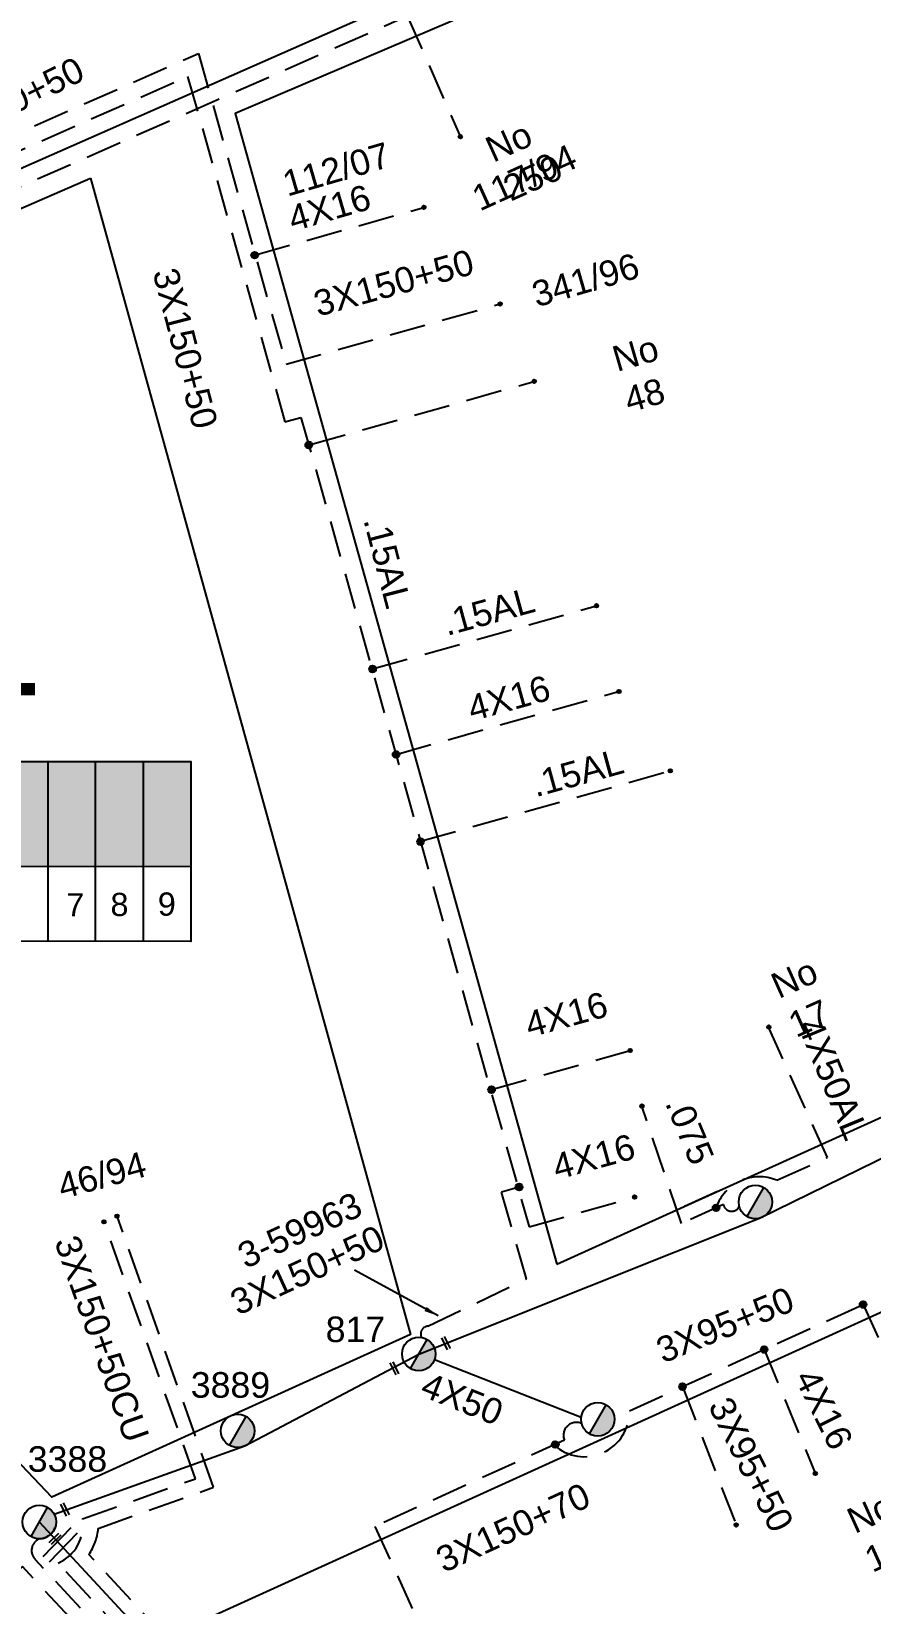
# Model space of a CAD drawing. Header units: millimetres. Extents: x 1421 to 13344, y 800 to 1949.
# Drawn here: x 12253.8 to 12312.9, y 1375.2 to 1485.8 of the extents above; entities that cross this region are included whole.
import ezdxf

# ---------------------------------------------------------------- set-up
doc = ezdxf.new("R2010")
doc.units = ezdxf.units.MM
doc.linetypes.add('DASHED', pattern=[19.05, 12.7, -6.35])
for name, color, linetype in [('Pillar OTE', 7, 'Continuous'), ('Άγνωστα', 7, 'Continuous'), ('Γυμνά εναέρια ΧΤ και ΦΟΠ (3Φ)   4x50+16AL', 7, 'Continuous'), ('Εναέρια παροχή ΧΤ 4x16', 7, 'SYN_LINE'), ('Επιγραφές - Σχήματα', 7, 'Continuous'), ('Καλωδια ΧΤ  3X95+50', 7, 'Continuous'), ('Καλώδια ΧΤ   15AL', 7, 'DASHED'), ('Καλώδια ΧΤ   3x150+50CU', 7, 'DASHED'), ('Καλώδια ΧΤ   3x150AL+50CU', 7, 'DASHED'), ('Μηχανική τομή', 7, 'Continuous'), ('Στύλος ΦΜ', 7, 'Continuous'), ('Στύλος ΦΜ @ 1', 7, 'Continuous'), ('Συνδέσεις', 7, 'Continuous'), ('Τομή', 7, 'Continuous'), ('Υπόβαθρο ΔΕΗ', 7, 'Continuous'), ('Υπόγεια Καλώδια Δικτύου ΧΤ   .075', 7, 'DASHED'), ('Υπόγεια Καλώδια Δικτύου ΧΤ   .15', 7, 'DASHED'), ('Υπόγεια καλώδια Παροχών ΧΤ   4x16AL', 7, 'DASHED'), ('Υπόγεια καλώδια Παροχών ΧΤ   4x50AL', 7, 'DASHED')]:
    doc.layers.add(name, color=color, linetype=linetype)
doc.styles.get("Standard").update_dxf_attribs({"font": 'ARIAL.TTF'})
doc.linetypes.add('SYN_LINE', pattern='A,0.5,-0.0001,["/\\/\\/\\/",Standard,S=0.1,R=0,X=0,Y=-0.05],-0.25', length=0.7501)
doc.dimstyles.new('ISO-25', dxfattribs={"dimtxt": 2.5, "dimasz": 2.5, "dimexe": 1.25, "dimexo": 0.625, "dimtad": 1, "dimtxsty": 'Standard', "dimcen": 2.5, "dimadec": 0, "dimazin": 0, "dimtfac": 1, "dimtmove": 0, "dimatfit": 3, "dimfxl": 1, "dimarcsym": 0})

# ---------------------------------------------------------------- blocks, each defined once
blk = doc.blocks.new('ΥΠΑΡΧΩΝ ΤΣΙΜΕΝΤΕΝΙΟΣ ΣΤΥΛΟΣ')
at = {"layer": 'Στύλος ΦΜ'}
blk.add_hatch(color=7, dxfattribs=at).paths.add_polyline_path([(-1.29, -2.28, 0.574793), (2.62, 0, 0.268822), (1.3, 2.27)])
at = {"layer": 'Στύλος ΦΜ', "color": 7}
blk.add_line((-1.29, -2.28), (1.3, 2.27), dxfattribs=at)
blk.add_circle((0, 0), 2.62, dxfattribs=at)
at = {"layer": 'Στύλος ΦΜ', "flags": 4}
for tag, p in [('ΑΡΙΘΜΟΣ', (-4.68, 8.05)), ('ΤΥΠΟΣ', (-4.91, 3.03))]:
    blk.add_attdef(tag, p, '', height=4, dxfattribs=at)
blk = doc.blocks.new('_ΣΥΝΔΕΣΗ')
at = {"layer": 'Συνδέσεις', "linetype": 'SYN_LINE', "ltscale": 40}
blk.add_hatch(color=256, dxfattribs=at).paths.add_polyline_path([(0.5, -0.01, 1), (-0.5, -0.01, 1)])
at = {"layer": 'Συνδέσεις'}
blk.add_circle((0, -0.01), 0.5, dxfattribs=at)
blk = doc.blocks.new('ΜΗΧΑΝΙΚΗ ΤΟΜΗ')
at = {"layer": 'Μηχανική τομή', "ltscale": 40}
for p, q in [((-1.89, 0.78), (1.89, 0.78)), ((1.89, 0), (-1.89, 0))]:
    blk.add_line(p, q, dxfattribs=at)
blk = doc.blocks.new('ΤΟΜΗ')
at = {"layer": 'Τομή', "ltscale": 40}
for p, q in [((-5.68, 0), (5.68, 0)), ((5.68, -2.33), (-5.68, -2.33))]:
    blk.add_line(p, q, dxfattribs=at)

msp = doc.modelspace()

# ---------------------------------------------------------------- hatches: boundary and pattern name
at = {"layer": 'Καλώδια ΧΤ   3x150+50CU', "linetype": 'DASHED', "ltscale": 0.2}
h = msp.add_hatch(color=173, dxfattribs=at)
h.dxf.hatch_style = 1
h.paths.add_polyline_path([(12254.99786, 1434.4385), (12251.60122, 1434.43871), (12251.60075, 1427.0658), (12254.9974, 1427.0625)])
h = msp.add_hatch(color=85, dxfattribs=at)
h.dxf.hatch_style = 1
h.paths.add_polyline_path([(12258.33491, 1434.43829), (12254.99786, 1434.4385), (12254.9974, 1427.0625), (12258.33445, 1427.05926)])
h = msp.add_hatch(color=1, dxfattribs=at)
h.dxf.hatch_style = 1
h.paths.add_polyline_path([(12261.72328, 1434.43808), (12258.33491, 1434.43829), (12258.33445, 1427.05926), (12261.72282, 1427.05597)])
h = msp.add_hatch(color=151, dxfattribs=at)
h.dxf.hatch_style = 1
h.paths.add_polyline_path([(12265.04338, 1434.43787), (12261.72328, 1434.43808), (12261.72282, 1427.05597), (12265.04292, 1427.05274)])

# ---------------------------------------------------------------- linework, layer by layer
at = {"layer": 'Pillar OTE', "ltscale": 40}
for points in [[(12234.70952, 1421.79948), (12234.71031, 1434.43977), (12265.04338, 1434.43787), (12265.04259, 1421.77011), (12234.70952, 1421.80041)], [(12254.99707, 1421.78015), (12254.99786, 1434.4385)], [(12258.33411, 1421.77681), (12258.33491, 1434.43829)], [(12261.72249, 1421.77343), (12261.72328, 1434.43808)], [(12234.70985, 1427.0822), (12265.04292, 1427.05274)]]:
    msp.add_lwpolyline(points, dxfattribs=at)
at = {"layer": 'Άγνωστα', "color": 5}
msp.add_lwpolyline([(12282.20893, 1392.36153), (12292.53349, 1388.30015)], dxfattribs=at)
at = {"layer": 'Γυμνά εναέρια ΧΤ και ΦΟΠ (3Φ)   4x50+16AL', "color": 30, "linetype": 'Continuous', "ltscale": 0.2}
msp.add_lwpolyline([(12231.12834, 1465.25951), (12248.08785, 1473.98552), (12289.31261, 1492.16291), (12321.40828, 1506.15479), (12346.41615, 1515.19681)], dxfattribs=at)
at = {"layer": 'Γυμνά εναέρια ΧΤ και ΦΟΠ (3Φ)   4x50+16AL', "color": 5, "linetype": 'Continuous', "ltscale": 0.2}
msp.add_lwpolyline([(12255.42049, 1381.48939), (12268.86417, 1386.2804), (12281.10011, 1392.75091), (12305.0797, 1402.3008), (12340.18961, 1419.497)], dxfattribs=at)
at = {"layer": 'Γυμνά εναέρια ΧΤ και ΦΟΠ (3Φ)   4x50+16AL', "color": 62, "linetype": 'Continuous', "ltscale": 0.2}
msp.add_lwpolyline([(12254.38499, 1380.93117), (12277.30361, 1356.204), (12302.67224, 1329.30627)], dxfattribs=at)
at = {"layer": 'Καλωδια ΧΤ  3X95+50', "color": 5, "linetype": 'DASHED', "ltscale": 0.2}
msp.add_lwpolyline([(12290.6257, 1386.34832, 0.65845412), (12295.93616, 1388.76097), (12312.38264, 1396.23294)], format="xyb", dxfattribs=at)
msp.add_lwpolyline([(12299.66551, 1390.45529), (12303.42097, 1380.77815)], dxfattribs=at)
at = {"layer": 'Καλώδια ΧΤ   3x150+50CU', "color": 151, "linetype": 'DASHED', "ltscale": 0.2}
msp.add_lwpolyline([(12227.73483, 1462.39711, 0.978410524), (12232.68778, 1464.76454), (12246.1765, 1471.68631, 0.846387547), (12250.77782, 1473.89293), (12280.28349, 1486.90298), (12284.06068, 1478.33661)], format="xyb", dxfattribs=at)
at = {"layer": 'Καλώδια ΧΤ   3x150+50CU', "color": 2, "linetype": 'DASHED', "ltscale": 0.2}
msp.add_lwpolyline([(12224.55306, 1466.60555, -0.27998777), (12230.4639, 1467.56769), (12247.07961, 1476.09833), (12265.58862, 1484.25958), (12271.75445, 1462.38875), (12286.83256, 1466.63957)], format="xyb", dxfattribs=at)
at = {"layer": 'Καλώδια ΧΤ   3x150+50CU', "color": 6, "linetype": 'DASHED', "ltscale": 0.2}
msp.add_lwpolyline([(12281.28482, 1393.91503, -0.522983782), (12281.74858, 1394.70814), (12288.67469, 1398.03371), (12286.92371, 1404.15834), (12288.07896, 1404.48403)], format="xyb", dxfattribs=at)
msp.add_lwpolyline([(12288.86455, 1401.69745), (12296.34047, 1403.80506)], dxfattribs=at)
at = {"layer": 'Καλώδια ΧΤ   3x150+50CU', "linetype": 'DASHED', "ltscale": 0.2}
msp.add_lwpolyline([(12302.12927, 1404.18279), (12299.17316, 1402.84472)], dxfattribs=at)
at = {"layer": 'Καλώδια ΧΤ   3x150+50CU', "color": 85, "linetype": 'DASHED', "ltscale": 0.2}
msp.add_lwpolyline([(12385.82207, 1327.93945), (12397.39296, 1338.9686), (12368.63005, 1369.1242), (12328.03404, 1330.78818, -0.510889366), (12326.21976, 1327.29083), (12305.55162, 1327.81006, -0.780017763), (12301.9443, 1328.62063), (12276.15142, 1356.00469), (12255.70937, 1378.03383, 0.336684257), (12257.43021, 1381.144), (12265.38094, 1383.97746), (12258.91599, 1402.11823)], format="xyb", dxfattribs=at)
at = {"layer": 'Καλώδια ΧΤ   3x150+50CU', "color": 1, "linetype": 'DASHED', "ltscale": 0.2}
msp.add_lwpolyline([(12386.68662, 1327.03243), (12398.98216, 1338.75231), (12368.66879, 1370.53619), (12327.13392, 1331.31358, 0.603707873), (12323.8207, 1329.34441), (12305.76389, 1329.80506, 0.506022439), (12302.70324, 1330.73185), (12279.35037, 1355.52537, 1.053469912), (12276.37792, 1358.70088), (12257.87533, 1378.63998, 0.118409292), (12258.53551, 1380.4763), (12266.65861, 1383.37118), (12259.85796, 1402.45392)], format="xyb", dxfattribs=at)
at = {"layer": 'Καλώδια ΧΤ   3x150+50CU', "color": 5, "linetype": 'DASHED', "ltscale": 0.2}
for points in [[(12292.56153, 1387.86719, 0.675936313), (12291.35605, 1386.68013), (12278.01451, 1380.6188), (12281.6994, 1372.50804)], [(12385.03644, 1328.76366), (12395.88379, 1339.10315), (12368.59502, 1367.7157), (12352.01222, 1352.05608), (12353.3979, 1350.60431), (12331.29608, 1329.74239, -0.433765259), (12325.66836, 1324.33168), (12316.43479, 1324.5375), (12315.82362, 1323.25892), (12306.36714, 1323.4675, -0.520259781), (12300.32518, 1328.88115), (12275.42093, 1355.32176), (12254.11949, 1378.277, -0.57670443), (12254.44789, 1379.7565)]]:
    msp.add_lwpolyline(points, format="xyb", dxfattribs=at)
at = {"layer": 'Καλώδια ΧΤ   3x150+50CU', "color": 173, "linetype": 'DASHED', "ltscale": 0.2}
msp.add_lwpolyline([(12384.17855, 1329.6637), (12394.30179, 1339.31297), (12368.55171, 1366.31225), (12353.4297, 1352.01924), (12354.8073, 1350.5682), (12332.28585, 1329.30165, -0.412656095), (12325.61558, 1323.33307), (12317.05343, 1323.51298), (12316.44729, 1322.24492), (12306.46529, 1322.4651, -0.487799961), (12299.29426, 1328.51718), (12274.69044, 1354.63882), (12253.19035, 1377.80815), (12240.64695, 1367.19169)], format="xyb", dxfattribs=at)
at = {"layer": 'Καλώδια ΧΤ   3x150+50CU', "linetype": 'DASHED', "ltscale": 0.2}
msp.add_arc((12254.38272, 1380.93246), 1.17777, 273.171785, 339.5644469, dxfattribs=at)
at = {"layer": 'Καλώδια ΧΤ   3x150AL+50CU', "color": 6, "linetype": 'DASHED', "ltscale": 0.2}
msp.add_lwpolyline([(12273.46491, 1456.74504), (12289.29788, 1461.20868)], dxfattribs=at)
at = {"layer": 'Υπόβαθρο ΔΕΗ'}
for points in [[(12290.81638, 1399.06204), (12437.29065, 1465.36327), (12407.63351, 1539.50441), (12268.17264, 1480.0393), (12290.81638, 1399.06204)], [(12257.98606, 1475.49354), (12280.51111, 1394.11397), (12255.25532, 1382.68562), (12201.20748, 1439.6641), (12222.35602, 1460.01672), (12257.98606, 1475.49354)], [(12264.95011, 1373.58501), (12441.91163, 1453.98222), (12445.81817, 1444.40748), (12325.27748, 1330.93591), (12304.52623, 1330.70137), (12264.95011, 1373.58501)]]:
    msp.add_lwpolyline(points, dxfattribs=at)
at = {"layer": 'Υπόγεια Καλώδια Δικτύου ΧΤ   .075', "color": 5, "linetype": 'DASHED', "ltscale": 0.2}
msp.add_lwpolyline([(12303.66591, 1403.12845, -0.71102856), (12302.54164, 1403.27177), (12299.58553, 1401.9337), (12296.8097, 1410.19819)], format="xyb", dxfattribs=at)
at = {"layer": 'Υπόγεια Καλώδια Δικτύου ΧΤ   .15', "color": 6, "linetype": 'DASHED', "ltscale": 0.2}
msp.add_lwpolyline([(12226.00174, 1466.55151, -0.243440424), (12231.22705, 1466.62608), (12247.58373, 1475.04193), (12264.82804, 1482.64553), (12271.68058, 1458.33889), (12272.80668, 1458.65637), (12288.86455, 1401.69745)], format="xyb", dxfattribs=at)
for points in [[(12277.84895, 1440.95842), (12293.68192, 1445.42205)], [(12281.22986, 1428.83151), (12298.94716, 1433.82638)]]:
    msp.add_lwpolyline(points, dxfattribs=at)
at = {"layer": 'Υπόγεια καλώδια Παροχών ΧΤ   4x16AL', "color": 2, "linetype": 'DASHED', "ltscale": 0.2}
msp.add_lwpolyline([(12269.54566, 1470.07412), (12281.46578, 1473.43464)], dxfattribs=at)
at = {"layer": 'Υπόγεια καλώδια Παροχών ΧΤ   4x16AL', "color": 6, "linetype": 'DASHED', "ltscale": 0.2}
for points in [[(12279.5025, 1434.94417), (12295.33547, 1439.40781)], [(12286.22546, 1411.35742), (12295.98483, 1414.10878)]]:
    msp.add_lwpolyline(points, dxfattribs=at)
at = {"layer": 'Υπόγεια καλώδια Παροχών ΧΤ   4x16AL', "color": 5, "linetype": 'DASHED', "ltscale": 0.2}
for points in [[(12312.38264, 1396.23294), (12316.80561, 1386.49759)], [(12305.41446, 1393.06715), (12309.0072, 1384.3742)]]:
    msp.add_lwpolyline(points, dxfattribs=at)
at = {"layer": 'Υπόγεια καλώδια Παροχών ΧΤ   4x50AL', "color": 5, "linetype": 'DASHED', "ltscale": 0.2}
msp.add_lwpolyline([(12302.03044, 1403.04038, -0.431815301), (12306.30839, 1404.97679), (12309.86591, 1406.58709), (12305.75673, 1415.66519)], format="xyb", dxfattribs=at)

# ---------------------------------------------------------------- block references
at = {"layer": 'Μηχανική τομή', "xscale": 0.249999999999919, "yscale": 0.249999999999919, "zscale": 0.249999999999919}
for p, rotation in [((12283.09473, 1393.55794), 115.910301280676), ((12279.47348, 1391.78432), 115.910301280676), ((12256.2737, 1381.85027), 115.910301280676), ((12255.55337, 1379.67059), 44.01630571960735)]:
    msp.add_blockref('ΜΗΧΑΝΙΚΗ ΤΟΜΗ', p, dxfattribs=dict(at, rotation=rotation))
at = {"layer": 'Στύλος ΦΜ @ 1', "ltscale": 40, "xscale": 0.4499999999998181, "yscale": 0.4499999999998181, "zscale": 0.4499999999998181}
for p in [(12304.80035, 1403.44496), (12293.70271, 1388.15847)]:
    msp.add_blockref('ΥΠΑΡΧΩΝ ΤΣΙΜΕΝΤΕΝΙΟΣ ΣΤΥΛΟΣ', p, dxfattribs=at)
at = {"layer": 'Στύλος ΦΜ @ 1', "ltscale": 40}
ref = msp.add_blockref('ΥΠΑΡΧΩΝ ΤΣΙΜΕΝΤΕΝΙΟΣ ΣΤΥΛΟΣ', (12281.09785, 1392.7522), dxfattribs=dict(at, xscale=0.4499999999998181, yscale=0.4499999999998181, zscale=0.4499999999998181))
ref.add_attrib('ΤΥΠΟΣ', '817', (12274.5431, 1393.58762), dxfattribs={"layer": 'Στύλος ΦΜ', "height": 1.8, "flags": 4})
ref = msp.add_blockref('ΥΠΑΡΧΩΝ ΤΣΙΜΕΝΤΕΝΙΟΣ ΣΤΥΛΟΣ', (12268.35337, 1387.34164), dxfattribs=dict(at, xscale=0.4499999999998181, yscale=0.4499999999998181, zscale=0.4499999999998181))
ref.add_attrib('ΤΥΠΟΣ', '3889', (12265.04538, 1389.67602), dxfattribs={"layer": 'Στύλος ΦΜ', "height": 1.8, "flags": 4})
ref = msp.add_blockref('ΥΠΑΡΧΩΝ ΤΣΙΜΕΝΤΕΝΙΟΣ ΣΤΥΛΟΣ', (12254.38272, 1380.93246), dxfattribs=dict(at, xscale=0.4499999999998181, yscale=0.4499999999998181, zscale=0.4499999999998181))
ref.add_attrib('ΤΥΠΟΣ', '3388', (12253.57036, 1384.46194), dxfattribs={"layer": 'Στύλος ΦΜ', "height": 1.8, "flags": 4})
at = {"layer": 'Συνδέσεις'}
for p, xscale, yscale, zscale in [((12284.0277, 1478.41141), 0.25, 0.25, 0.25), ((12281.46578, 1473.43464), 0.25, 0.25, 0.25), ((12269.54566, 1470.07412), 0.4777242751394019, 0.4777242751394019, 0.4777242751394019), ((12286.83256, 1466.63957), 0.25, 0.25, 0.25), ((12289.23049, 1461.18968), 0.25, 0.25, 0.25), ((12273.35431, 1456.71386), 0.4777242751394019, 0.4777242751394019, 0.4777242751394019), ((12293.6135, 1445.40277), 0.25, 0.25, 0.25), ((12277.84895, 1440.95842), 0.4777242751394019, 0.4777242751394019, 0.4777242751394019), ((12295.19564, 1439.36839), 0.25, 0.25, 0.25), ((12279.5025, 1434.94417), 0.4777242751394019, 0.4777242751394019, 0.4777242751394019), ((12298.80734, 1433.78696), 0.25, 0.25, 0.25), ((12281.22158, 1428.80784), 0.4777242751394019, 0.4777242751394019, 0.4777242751394019), ((12305.7454, 1415.75871), 0.25, 0.25, 0.25), ((12295.98414, 1414.10859), 0.25, 0.25, 0.25), ((12286.22546, 1411.35742), 0.4777242751394019, 0.4777242751394019, 0.4777242751394019), ((12296.8097, 1410.19819), 0.25, 0.25, 0.25), ((12288.15701, 1404.50603), 0.4777242751394019, 0.4777242751394019, 0.4777242751394019), ((12296.29792, 1403.79307), 0.25, 0.25, 0.25), ((12302.03044, 1403.04038), 0.4777242751394019, 0.4777242751394019, 0.4777242751394019), ((12258.93767, 1402.0574), 0.25, 0.25, 0.25), ((12259.85796, 1402.45392), 0.25, 0.25, 0.25), ((12312.38264, 1396.23294), 0.4777242751394019, 0.4777242751394019, 0.4777242751394019), ((12305.41446, 1393.06715), 0.4777242751394019, 0.4777242751394019, 0.4777242751394019), ((12299.66551, 1390.45529), 0.4777242751394019, 0.4777242751394019, 0.4777242751394019), ((12290.71217, 1386.3876), 0.4777242751394019, 0.4777242751394019, 0.4777242751394019), ((12309.0198, 1384.34371), 0.25, 0.25, 0.25), ((12303.44168, 1380.72477), 0.25, 0.25, 0.25)]:
    msp.add_blockref('_ΣΥΝΔΕΣΗ', p, dxfattribs=dict(at, xscale=xscale, yscale=yscale, zscale=zscale))
at = {"layer": 'Τομή', "xscale": 0.2499999999998873, "yscale": 0.2499999999998873, "zscale": 0.2499999999998873, "rotation": 225.9546965811838}
msp.add_blockref('ΤΟΜΗ', (12256.06082, 1379.1231), dxfattribs=at)

# ---------------------------------------------------------------- texts
at = {"ltscale": 30, "char_height": 1.63441, "width": 11.2572904, "attachment_point": 1}
for s, insert in [('7', (12256.28032, 1425.17322)), ('8', (12259.39428, 1425.20028)), ('9', (12262.72487, 1425.22734))]:
    msp.add_mtext(s, dxfattribs=dict(at, insert=insert))
at = {"layer": 'Άγνωστα', "color": 7, "char_height": 1.8, "attachment_point": 1}
for s, gutter_width, insert, rotation in [('3X150+50', 12.5, (12246.57572, 1479.01149), 26.1601248), ('117/94', 1.9263, (12284.65028, 1474.77292), 24.3685301), ('3X150+50', 12.5, (12273.52726, 1467.47129), 15.3301745), ('.15AL', 12.5, (12282.6041, 1445.0075), 15.3301745), ('.15AL', 12.5, (12288.85705, 1433.65948), 15.3301745), ('46/94', 12.5, (12255.51271, 1405.37026), 15.3301745), ('3-59963', 12.5, (12268.14765, 1400.36137), 24.6881639), ('3X150+50', 12.5, (12267.62265, 1397.0699), 24.6881639), ('3X150+50CU', 12.5, (12257.12349, 1401.27377), 289.4148776), ('3X95+50', 12.5, (12297.62212, 1393.74327), 22.0004625), ('4X50', 12.5, (12281.76628, 1391.52882), 338.2558085), ('3X95+50', 12.5, (12303.05585, 1389.9186), 296.4407628), ('3X150+70', 12.5, (12282.10963, 1378.96855), 24.5364966)]:
    msp.add_mtext_dynamic_manual_height_columns(s, width=1.8, gutter_width=gutter_width, heights=[0.04535], dxfattribs=dict(at, insert=insert, rotation=rotation))
at = {"layer": 'Άγνωστα', "color": 7}
note = msp.add_mtext_dynamic_manual_height_columns('Νο ', width=1.8, gutter_width=1.9263, heights=[0.04535, 1.84119], dxfattribs=dict(at, insert=(12282.20365, 1476.66599), char_height=1.8, attachment_point=1, rotation=24.3685301))
for column, words in zip(note.columns.linked_columns, ['250']):
    column.text = words
note = msp.add_mtext_dynamic_manual_height_columns('No ', width=1.8, gutter_width=1.95726, heights=[0.04535, 0], dxfattribs=dict(at, insert=(12302.27285, 1417.82981), char_height=1.8, attachment_point=1, rotation=24.0718799))
for column, words in zip(note.columns.linked_columns, ['17']):
    column.text = words
note = msp.add_mtext_dynamic_manual_height_columns('No ', width=1.8, gutter_width=2.09602, heights=[0.04535, 0], dxfattribs=dict(at, insert=(12307.5035, 1380.10755), char_height=1.8, attachment_point=1, rotation=24.3685301))
for column, words in zip(note.columns.linked_columns, ['16']):
    column.text = words
at = {"layer": 'Εναέρια παροχή ΧΤ 4x16', "color": 7, "char_height": 1.8, "attachment_point": 1}
for s, insert, rotation in [('112/07', (12271.34398, 1475.91314), 16.2021219), ('4X16', (12271.73305, 1473.45049), 16.2021219), ('341/96', (12288.89317, 1468.11805), 16.2021219), ('4X16', (12284.3702, 1438.99973), 15.3301745), ('4X16', (12288.41387, 1416.7357), 15.3301745), ('4X16', (12290.34486, 1406.72958), 15.3301745), ('4X16', (12309.12704, 1391.89619), 296.4407628)]:
    msp.add_mtext_dynamic_manual_height_columns(s, width=1.8, gutter_width=12.5, heights=[0.04535], dxfattribs=dict(at, insert=insert, rotation=rotation))
at = {"layer": 'Εναέρια παροχή ΧΤ 4x16', "color": 7}
note = msp.add_mtext_dynamic_manual_height_columns('Νο ', width=1.8, gutter_width=1.9263, heights=[0.04535, 1.84119], dxfattribs=dict(at, insert=(12290.97824, 1462.53738), char_height=1.8, attachment_point=1, rotation=16.2021219))
for column, words in zip(note.columns.linked_columns, ['48']):
    column.text = words
at = {"layer": 'Καλώδια ΧΤ   15AL', "color": 7, "char_height": 1.8, "attachment_point": 1, "rotation": 284.5237127}
for s, insert in [('3X150+50', (12264.09282, 1469.3302)), ('.15AL', (12278.93739, 1451.88438))]:
    msp.add_mtext_dynamic_manual_height_columns(s, width=1.8, gutter_width=12.5, heights=[0.04535], dxfattribs=dict(at, insert=insert))
at = {"layer": 'Υπόβαθρο ΔΕΗ', "insert": (12238.47563, 1447.10515), "char_height": 8, "attachment_point": 1}
msp.add_mtext_dynamic_manual_height_columns('L-1', width=84.657329, gutter_width=12.5, heights=[0], dxfattribs=at)
at = {"layer": 'Υπόγεια Καλώδια Δικτύου ΧΤ   .075', "color": 7, "insert": (12300.07868, 1411.1019), "char_height": 1.8, "attachment_point": 1, "rotation": 292.5681617}
msp.add_mtext_dynamic_manual_height_columns('.075', width=1.8, gutter_width=12.5, heights=[0.04535], dxfattribs=at)
at = {"layer": 'Υπόγεια καλώδια Παροχών ΧΤ   4x50AL', "color": 7, "insert": (12309.3973, 1416.58292), "char_height": 1.8, "attachment_point": 1, "rotation": 292.5681617}
msp.add_mtext_dynamic_manual_height_columns('4X50AL', width=1.8, gutter_width=12.5, heights=[0.04535], dxfattribs=at)

# ---------------------------------------------------------------- leaders
at = {"layer": 'Επιγραφές - Σχήματα', "ltscale": 40}
msp.add_leader([(12282.45707, 1395.43387), (12276.58235, 1398.64765)], dimstyle='ISO-25', override={"dimasz": 1, "dimtad": 0}, dxfattribs=at)

doc.saveas('drawing.dxf')
